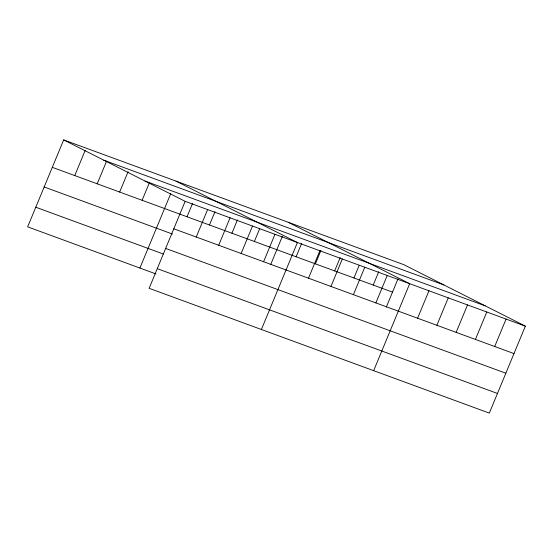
<?xml version="1.0" encoding="UTF-8"?>
<svg xmlns="http://www.w3.org/2000/svg" width="553" height="553" viewBox="0 0 553 553"><rect width="100%" height="100%" fill="white"/><g stroke="black" fill="none" stroke-linecap="round" stroke-linejoin="round"><path stroke-width="0.83" d="M63.671 139.902L185.151 201.347L149.13 288.307L489.329 413.098L525.35 326.139L403.87 264.693L63.671 139.902L27.65 226.861L155.953 273.929M74.759 175.578L85.148 150.492M97.21 183.817L106.625 161.082M119.662 192.05L128.109 171.665M142.114 200.29L149.262 183.043M139.916 268.046L170.739 193.626M187.025 216.755L192.541 203.428M196.239 237.023L207.603 209.587M209.476 224.995L214.999 211.668M218.691 245.256L230.055 217.82M231.928 233.228L237.451 219.9M241.143 253.495L252.514 226.059M254.38 241.467L259.578 228.921M263.601 261.728L274.965 234.292M270.652 264.631L282.355 236.373M261.396 329.484L297.417 242.532L175.937 181.087M296.111 256.772L301.634 243.444M308.505 278.2L319.869 250.765M315.39 263.843L320.913 250.516M334.669 270.915L340.192 257.587M330.957 286.44L342.321 258.998M353.948 277.986L359.146 265.447M353.408 294.673L364.773 267.237M373.227 285.058L378.743 271.73M375.867 302.913L387.231 275.47M386.319 307.06L398.022 278.802M373.662 370.669L409.683 283.71L288.203 222.265M417.598 318.217L428.962 290.781M436.87 325.288L448.241 297.853M456.149 332.36L467.513 304.924M475.428 339.431L486.792 311.996M494.707 346.503L506.071 319.067M103.757 160.183L443.955 284.968M145.059 181.073L485.264 305.857M185.151 201.347L525.35 326.139M52.307 167.345L392.506 292.129M173.787 228.79L513.986 353.574M44.171 186.983L172.474 234.05M165.651 248.428L505.85 373.213M35.786 207.223L163.287 253.993M157.266 268.668L497.465 393.453"/></g></svg>
